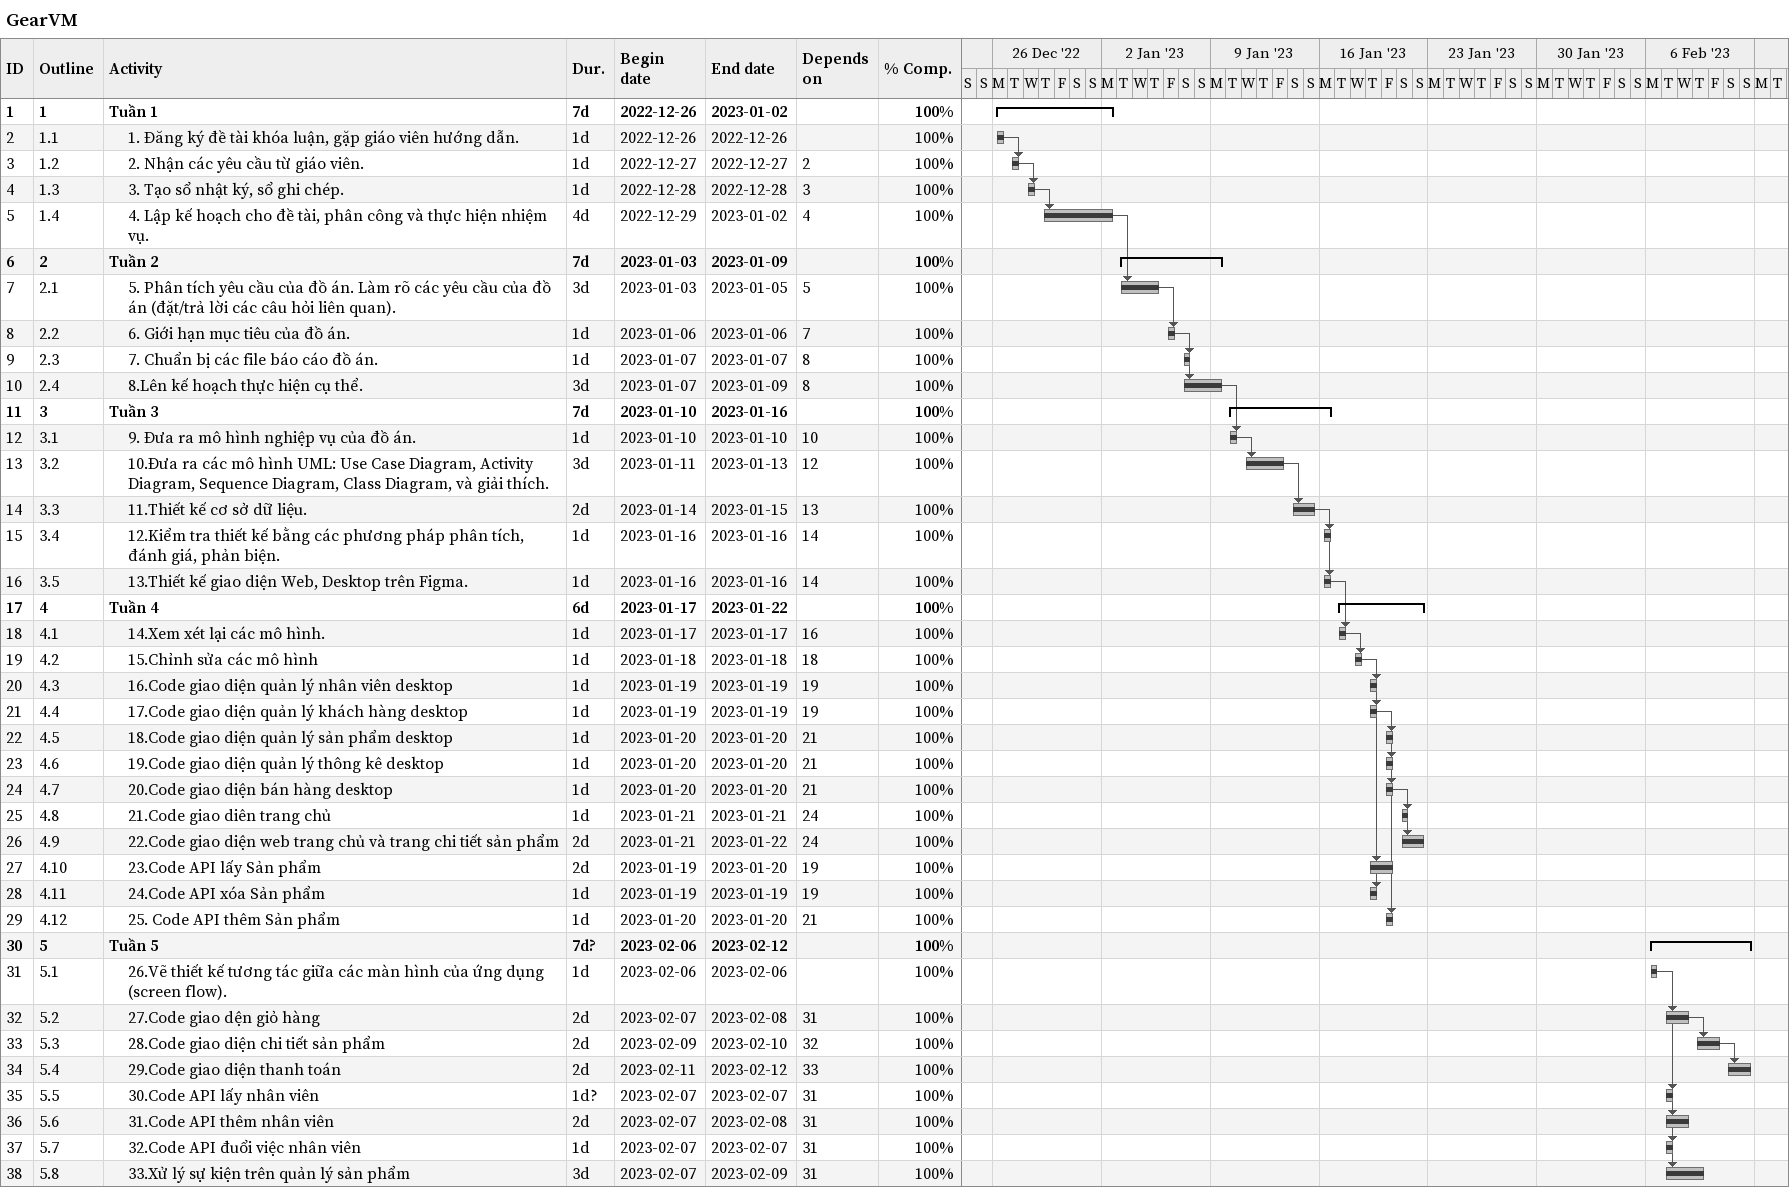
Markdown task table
GearVM

| ID | WBS | Task | Duration | Start | Finish | Predecessors | % complete |
|---|---|---|---|---|---|---|---|
| 1 | 1 | **Tuần 1** | 7d | 2022-12-26 | 2023-01-02 |  | 100 |
| 2 | 1.1 | 1. Đăng ký đề tài khóa luận, gặp giáo viên hướng dẫn. | 1d | 2022-12-26 | 2022-12-26 |  | 100 |
| 3 | 1.2 | 2. Nhận các yêu cầu từ giáo viên. | 1d | 2022-12-27 | 2022-12-27 | 2 | 100 |
| 4 | 1.3 | 3. Tạo sổ nhật ký, sổ ghi chép. | 1d | 2022-12-28 | 2022-12-28 | 3 | 100 |
| 5 | 1.4 | 4. Lập kế hoạch cho đề tài, phân công và thực hiện nhiệm vụ. | 4d | 2022-12-29 | 2023-01-02 | 4 | 100 |
| 6 | 2 | **Tuần 2** | 7d | 2023-01-03 | 2023-01-09 |  | 100 |
| 7 | 2.1 | 5. Phân tích yêu cầu của đồ án. Làm rõ các yêu cầu của đồ án (đặt/trả lời các câu hỏi liên quan). | 3d | 2023-01-03 | 2023-01-05 | 5 | 100 |
| 8 | 2.2 | 6. Giới hạn mục tiêu của đồ án. | 1d | 2023-01-06 | 2023-01-06 | 7 | 100 |
| 9 | 2.3 | 7. Chuẩn bị các file báo cáo đồ án. | 1d | 2023-01-07 | 2023-01-07 | 8 | 100 |
| 10 | 2.4 | 8.Lên kế hoạch thực hiện cụ thể. | 3d | 2023-01-07 | 2023-01-09 | 8 | 100 |
| 11 | 3 | **Tuần 3** | 7d | 2023-01-10 | 2023-01-16 |  | 100 |
| 12 | 3.1 | 9. Đưa ra mô hình nghiệp vụ của đồ án. | 1d | 2023-01-10 | 2023-01-10 | 10 | 100 |
| 13 | 3.2 | 10.Đưa ra các mô hình UML: Use Case Diagram, Activity Diagram, Sequence Diagram, Class Diagram, và giải thích. | 3d | 2023-01-11 | 2023-01-13 | 12 | 100 |
| 14 | 3.3 | 11.Thiết kế cơ sở dữ liệu. | 2d | 2023-01-14 | 2023-01-15 | 13 | 100 |
| 15 | 3.4 | 12.Kiểm tra thiết kế bằng các phương pháp phân tích, đánh giá, phản biện. | 1d | 2023-01-16 | 2023-01-16 | 14 | 100 |
| 16 | 3.5 | 13.Thiết kế giao diện Web, Desktop trên Figma. | 1d | 2023-01-16 | 2023-01-16 | 14 | 100 |
| 17 | 4 | **Tuần 4** | 6d | 2023-01-17 | 2023-01-22 |  | 100 |
| 18 | 4.1 | 14.Xem xét lại các mô hình. | 1d | 2023-01-17 | 2023-01-17 | 16 | 100 |
| 19 | 4.2 | 15.Chỉnh sửa các mô hình | 1d | 2023-01-18 | 2023-01-18 | 18 | 100 |
| 20 | 4.3 | 16.Code giao diện quản lý nhân viên desktop | 1d | 2023-01-19 | 2023-01-19 | 19 | 100 |
| 21 | 4.4 | 17.Code giao diện quản lý khách hàng desktop | 1d | 2023-01-19 | 2023-01-19 | 19 | 100 |
| 22 | 4.5 | 18.Code giao diện quản lý sản phẩm desktop | 1d | 2023-01-20 | 2023-01-20 | 21 | 100 |
| 23 | 4.6 | 19.Code giao diện quản lý thông kê desktop | 1d | 2023-01-20 | 2023-01-20 | 21 | 100 |
| 24 | 4.7 | 20.Code giao diện bán hàng desktop | 1d | 2023-01-20 | 2023-01-20 | 21 | 100 |
| 25 | 4.8 | 21.Code giao diên trang chủ | 1d | 2023-01-21 | 2023-01-21 | 24 | 100 |
| 26 | 4.9 | 22.Code giao diện web trang chủ và trang chi tiết sản phẩm | 2d | 2023-01-21 | 2023-01-22 | 24 | 100 |
| 27 | 4.10 | 23.Code API lấy Sản phẩm | 2d | 2023-01-19 | 2023-01-20 | 19 | 100 |
| 28 | 4.11 | 24.Code API xóa Sản phẩm | 1d | 2023-01-19 | 2023-01-19 | 19 | 100 |
| 29 | 4.12 | 25. Code API thêm Sản phẩm | 1d | 2023-01-20 | 2023-01-20 | 21 | 100 |
| 30 | 5 | **Tuần 5** | 7d? | 2023-02-06 | 2023-02-12 |  | 100 |
| 31 | 5.1 | 26.Vẽ thiết kế tương tác giữa các màn hình của ứng dụng (screen flow). | 1d | 2023-02-06 | 2023-02-06 |  | 100 |
| 32 | 5.2 | 27.Code giao dện giỏ hàng | 2d | 2023-02-07 | 2023-02-08 | 31 | 100 |
| 33 | 5.3 | 28.Code giao diện chi tiết sản phẩm | 2d | 2023-02-09 | 2023-02-10 | 32 | 100 |
| 34 | 5.4 | 29.Code giao diện thanh toán | 2d | 2023-02-11 | 2023-02-12 | 33 | 100 |
| 35 | 5.5 | 30.Code API lấy nhân viên | 1d? | 2023-02-07 | 2023-02-07 | 31 | 100 |
| 36 | 5.6 | 31.Code API thêm nhân viên | 2d | 2023-02-07 | 2023-02-08 | 31 | 100 |
| 37 | 5.7 | 32.Code API đuổi việc nhân viên | 1d | 2023-02-07 | 2023-02-07 | 31 | 100 |
| 38 | 5.8 | 33.Xử lý sự kiện trên quản lý sản phẩm | 3d | 2023-02-07 | 2023-02-09 | 31 | 100 |
